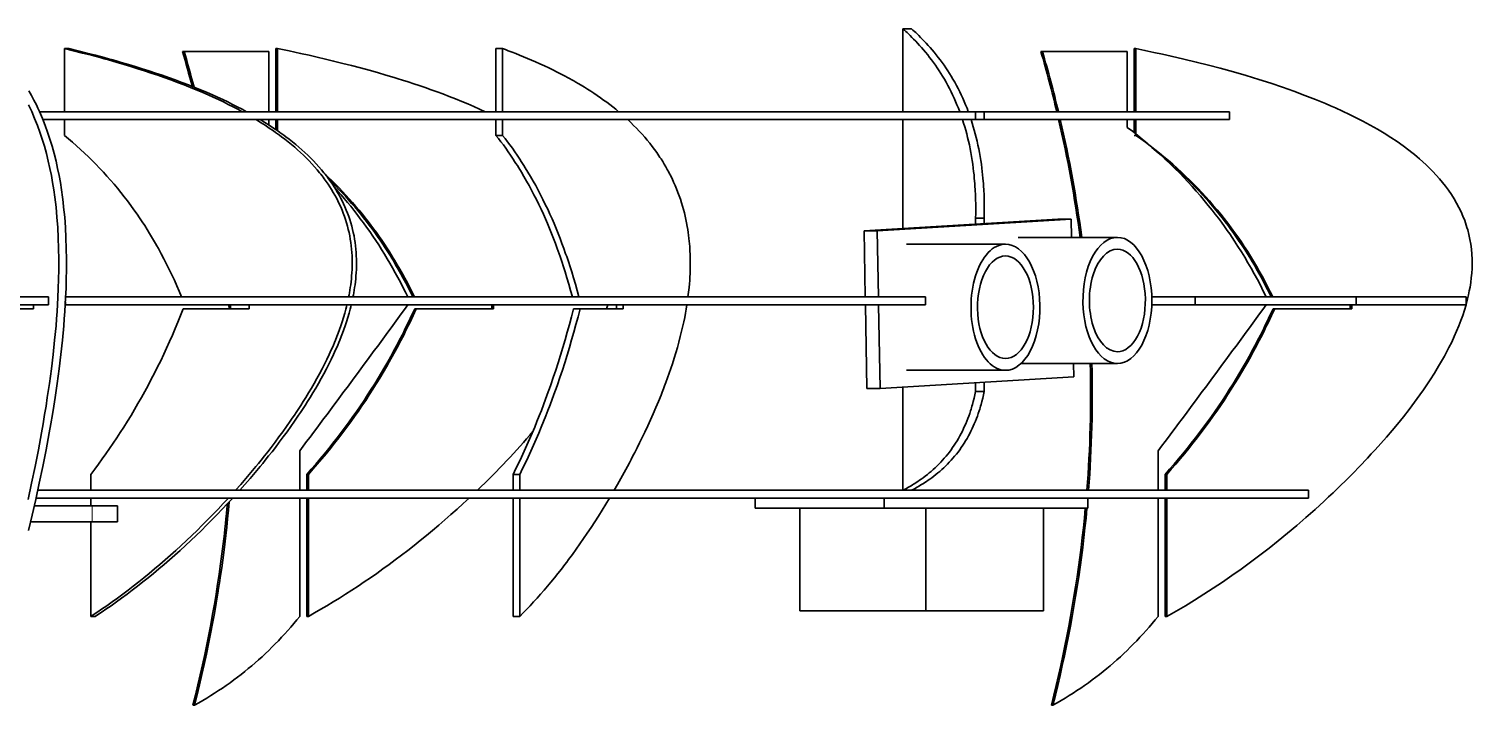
# Model space of a CAD drawing. Extents: x 174 to 1253, y 168 to 1727.
# Drawn here: x 1070.2 to 1253.3, y 1579.2 to 1665 of the extents above; entities that cross this region are included whole.
import ezdxf

# ---------------------------------------------------------------- set-up
doc = ezdxf.new("R2010")
doc.units = 0

msp = doc.modelspace()

# ---------------------------------------------------------------- linework, layer by layer
at = {"color": 7, "lineweight": 35, "ltscale": 0.2625}
msp.add_line((1181.09, 1654.46), (1181.09, 1664.96), dxfattribs=at)
at = {"color": 7, "lineweight": 35, "ltscale": 0.027322}
for p, q in [((1181.09, 1664.96), (1182.19, 1664.96)), ((1190.31, 1640.96), (1191.4, 1640.96)), ((1190.31, 1618.96), (1191.4, 1618.96))]:
    msp.add_line(p, q, dxfattribs=at)
at = {"color": 7, "lineweight": 35, "ltscale": 0.2}
for p, q in [((1074.7, 1654.46), (1074.7, 1662.46)), ((1101.54, 1654.46), (1101.54, 1662.46)), ((1101.74, 1654.46), (1101.74, 1662.46)), ((1129.46, 1654.46), (1129.46, 1662.46)), ((1130.29, 1654.46), (1130.29, 1662.46)), ((1210.44, 1654.46), (1210.44, 1662.46)), ((1210.64, 1654.46), (1210.64, 1662.46))]:
    msp.add_line(p, q, dxfattribs=at)
at = {"color": 7, "lineweight": 35, "ltscale": 0.01366}
for p, q in [((1074.7, 1662.46), (1075.25, 1662.46)), ((1078.05, 1590.46), (1078.6, 1590.46))]:
    msp.add_line(p, q, dxfattribs=at)
at = {"color": 7, "lineweight": 35, "ltscale": 0.005145}
for p, q in [((1089.9, 1662.09), (1089.69, 1662.09)), ((1228.26, 1629.46), (1228.05, 1629.46)), ((1105.66, 1608.46), (1105.45, 1608.46)), ((1214.56, 1608.46), (1214.35, 1608.46)), ((1214.56, 1605.46), (1214.35, 1605.46)), ((1105.66, 1590.46), (1105.45, 1590.46)), ((1214.56, 1590.46), (1214.35, 1590.46)), ((1091.23, 1579.2), (1091.02, 1579.2)), ((1200.13, 1579.2), (1199.92, 1579.2))]:
    msp.add_line(p, q, dxfattribs=at)
at = {"color": 7, "lineweight": 35, "ltscale": 0.269113}
msp.add_line((1089.9, 1662.09), (1100.66, 1662.09), dxfattribs=at)
at = {"color": 7, "lineweight": 35, "ltscale": 0.19072}
for p, q in [((1100.66, 1662.09), (1100.66, 1654.46)), ((1209.56, 1662.09), (1209.56, 1654.46))]:
    msp.add_line(p, q, dxfattribs=at)
at = {"color": 7, "lineweight": 35, "ltscale": 0.005148}
for p, q in [((1101.74, 1662.46), (1101.54, 1662.46)), ((1198.8, 1662.09), (1198.59, 1662.09)), ((1210.64, 1662.46), (1210.44, 1662.46)), ((1210.64, 1653.46), (1210.44, 1653.46)), ((1210.64, 1651.46), (1210.44, 1651.46)), ((1119.35, 1629.46), (1119.15, 1629.46))]:
    msp.add_line(p, q, dxfattribs=at)
at = {"color": 7, "lineweight": 35, "ltscale": 0.020938}
for p, q in [((1130.29, 1662.46), (1129.46, 1662.46)), ((1130.29, 1653.46), (1129.46, 1653.46)), ((1130.29, 1651.46), (1129.46, 1651.46)), ((1140.13, 1629.46), (1139.29, 1629.46))]:
    msp.add_line(p, q, dxfattribs=at)
at = {"color": 7, "lineweight": 35, "ltscale": 0.26911}
msp.add_line((1198.8, 1662.09), (1209.56, 1662.09), dxfattribs=at)
at = {"color": 7, "lineweight": 35}
for p, q in [((1190.3, 1654.46), (1071.54, 1654.46)), ((1222.54, 1654.46), (1191.4, 1654.46)), ((1190.3, 1653.46), (1071.97, 1653.46)), ((1222.54, 1653.46), (1191.4, 1653.46)), ((1176.17, 1639.33), (1200.74, 1640.83)), ((1177.84, 1639.33), (1202.42, 1640.83)), ((1072.69, 1630.96), (905.59, 1630.96)), ((1072.69, 1629.96), (905.59, 1629.96)), ((1183.95, 1629.96), (1074.83, 1629.96)), ((1183.95, 1630.96), (1074.86, 1630.96)), ((1238.59, 1630.96), (1218.17, 1630.96)), ((1238.59, 1629.96), (1218.17, 1629.96)), ((1202.78, 1620.84), (1178.2, 1619.34)), ((1232.54, 1606.46), (1071.33, 1606.46)), ((1232.54, 1605.46), (1071.11, 1605.46)), ((1178.72, 1604.17), (1204.55, 1604.17))]:
    msp.add_line(p, q, dxfattribs=at)
at = {"color": 7, "lineweight": 35, "ltscale": 0.025}
for p, q in [((1190.3, 1653.46), (1190.3, 1654.46)), ((1191.4, 1653.46), (1191.4, 1654.46)), ((1222.54, 1653.46), (1222.54, 1654.46)), ((1209.56, 1653.46), (1209.56, 1652.46)), ((1072.69, 1629.96), (1072.69, 1630.96)), ((1183.95, 1629.96), (1183.95, 1630.96)), ((1218.17, 1629.96), (1218.17, 1630.96)), ((1238.59, 1629.96), (1238.59, 1630.96)), ((1252.54, 1629.96), (1252.54, 1630.96)), ((1232.54, 1605.46), (1232.54, 1606.46))]:
    msp.add_line(p, q, dxfattribs=at)
at = {"color": 7, "lineweight": 35, "ltscale": 0.027319}
for p, q in [((1191.4, 1654.46), (1190.3, 1654.46)), ((1191.4, 1653.46), (1190.3, 1653.46))]:
    msp.add_line(p, q, dxfattribs=at)
at = {"color": 7, "lineweight": 35, "ltscale": 0.05}
for p, q in [((1074.7, 1653.46), (1074.7, 1651.46)), ((1129.46, 1653.46), (1129.46, 1651.46)), ((1130.29, 1653.46), (1130.29, 1651.46)), ((1210.64, 1653.46), (1210.64, 1651.46)), ((1078.05, 1608.46), (1078.05, 1606.46)), ((1105.45, 1608.46), (1105.45, 1606.46)), ((1105.66, 1608.46), (1105.66, 1606.46)), ((1131.64, 1608.46), (1131.64, 1606.46)), ((1132.48, 1608.46), (1132.48, 1606.46)), ((1214.35, 1608.46), (1214.35, 1606.46)), ((1214.56, 1608.46), (1214.56, 1606.46)), ((1081.46, 1604.46), (1081.46, 1602.46))]:
    msp.add_line(p, q, dxfattribs=at)
at = {"color": 7, "lineweight": 35, "ltscale": 0.01713}
msp.add_line((1100.66, 1653.46), (1100.66, 1652.78), dxfattribs=at)
at = {"color": 7, "lineweight": 35, "ltscale": 0.031653}
msp.add_line((1101.54, 1653.46), (1101.54, 1652.2), dxfattribs=at)
at = {"color": 7, "lineweight": 35, "ltscale": 0.035196}
msp.add_line((1101.74, 1653.46), (1101.74, 1652.06), dxfattribs=at)
at = {"color": 7, "lineweight": 35, "ltscale": 0.000219748}
msp.add_line((1130.14, 1653.46), (1130.15, 1653.46), dxfattribs=at)
at = {"color": 7, "lineweight": 35, "ltscale": 0.054639}
msp.add_line((1132.48, 1653.46), (1130.29, 1653.46), dxfattribs=at)
at = {"color": 7, "lineweight": 35, "ltscale": 0.345721}
msp.add_line((1181.09, 1653.46), (1181.09, 1639.63), dxfattribs=at)
at = {"color": 7, "lineweight": 35, "ltscale": 0.146567}
msp.add_line((1186.96, 1653.46), (1181.09, 1653.46), dxfattribs=at)
at = {"color": 7, "lineweight": 35, "ltscale": 0.122324}
for p, q in [((1204.67, 1653.46), (1209.56, 1653.46)), ((1208.58, 1605.46), (1213.48, 1605.46))]:
    msp.add_line(p, q, dxfattribs=at)
at = {"color": 7, "lineweight": 35, "ltscale": 0.041821}
msp.add_line((1210.44, 1653.46), (1210.44, 1651.79), dxfattribs=at)
at = {"color": 7, "lineweight": 35, "ltscale": 0.097858}
msp.add_line((1214.56, 1653.46), (1210.64, 1653.46), dxfattribs=at)
at = {"color": 7, "lineweight": 35, "ltscale": 0.019174}
msp.add_line((1190.31, 1640.96), (1190.31, 1640.2), dxfattribs=at)
at = {"color": 7, "lineweight": 35, "ltscale": 0.017508}
msp.add_line((1191.4, 1640.96), (1191.4, 1640.26), dxfattribs=at)
at = {"color": 7, "lineweight": 35, "ltscale": 0.041876}
for p, q in [((1200.74, 1640.83), (1202.42, 1640.83)), ((1176.53, 1619.34), (1178.2, 1619.34))]:
    msp.add_line(p, q, dxfattribs=at)
at = {"color": 7, "lineweight": 35, "ltscale": 0.057779}
msp.add_line((1202.46, 1638.52), (1202.42, 1640.83), dxfattribs=at)
at = {"color": 7, "lineweight": 35, "ltscale": 0.041873}
msp.add_line((1176.17, 1639.33), (1177.84, 1639.33), dxfattribs=at)
at = {"color": 7, "lineweight": 35, "ltscale": 0.2093}
for p, q in [((1176.17, 1639.33), (1176.32, 1630.96)), ((1177.84, 1639.33), (1177.99, 1630.96))]:
    msp.add_line(p, q, dxfattribs=at)
at = {"color": 7, "lineweight": 35, "ltscale": 0.314066}
msp.add_line((1181.54, 1637.66), (1194.1, 1637.66), dxfattribs=at)
at = {"color": 7, "lineweight": 35, "ltscale": 0.314069}
for p, q in [((1195.73, 1638.52), (1208.3, 1638.52)), ((1181.54, 1621.66), (1194.1, 1621.66))]:
    msp.add_line(p, q, dxfattribs=at)
at = {"color": 7, "lineweight": 35, "ltscale": 0.003735}
msp.add_line((1070.78, 1629.96), (1070.63, 1629.96), dxfattribs=at)
at = {"color": 7, "lineweight": 35, "ltscale": 0.0125}
msp.add_line((1070.78, 1629.96), (1070.78, 1629.46), dxfattribs=at)
at = {"color": 7, "lineweight": 35, "ltscale": 0.000515747}
msp.add_line((1074.83, 1629.96), (1074.81, 1629.96), dxfattribs=at)
at = {"color": 7, "lineweight": 35, "ltscale": 0.009128}
msp.add_line((1074.83, 1629.96), (1074.83, 1630.33), dxfattribs=at)
at = {"color": 7, "lineweight": 35, "ltscale": 0.012546}
for p, q in [((1095.56, 1629.96), (1095.6, 1629.46)), ((1095.77, 1629.96), (1095.8, 1629.46))]:
    msp.add_line(p, q, dxfattribs=at)
at = {"color": 7, "lineweight": 35, "ltscale": 0.012512}
msp.add_line((1098.15, 1629.96), (1098.15, 1629.46), dxfattribs=at)
at = {"color": 7, "lineweight": 35, "ltscale": 0.012515}
for p, q in [((1128.93, 1629.96), (1128.93, 1629.46)), ((1129.14, 1629.96), (1129.14, 1629.46))]:
    msp.add_line(p, q, dxfattribs=at)
at = {"color": 7, "lineweight": 35, "ltscale": 0.012506}
for p, q in [((1144.75, 1629.96), (1144.75, 1629.46)), ((1145.59, 1629.96), (1145.59, 1629.46))]:
    msp.add_line(p, q, dxfattribs=at)
at = {"color": 7, "lineweight": 35, "ltscale": 0.265501}
for p, q in [((1176.34, 1629.96), (1176.53, 1619.34)), ((1178.01, 1629.96), (1178.2, 1619.34))]:
    msp.add_line(p, q, dxfattribs=at)
at = {"color": 7, "lineweight": 35, "ltscale": 0.13779}
msp.add_line((1212.66, 1630.96), (1218.17, 1630.96), dxfattribs=at)
at = {"color": 7, "lineweight": 35, "ltscale": 0.137891}
msp.add_line((1212.66, 1629.96), (1218.17, 1629.96), dxfattribs=at)
at = {"color": 7, "lineweight": 35, "ltscale": 0.342508}
msp.add_line((1213.48, 1629.96), (1227.18, 1629.96), dxfattribs=at)
at = {"color": 7, "lineweight": 35, "ltscale": 0.012503}
for p, q in [((1237.84, 1629.96), (1237.84, 1629.46)), ((1238.04, 1629.96), (1238.04, 1629.46))]:
    msp.add_line(p, q, dxfattribs=at)
at = {"color": 7, "lineweight": 35, "ltscale": 0.348752}
for p, q in [((1252.54, 1630.96), (1238.59, 1630.96)), ((1252.54, 1629.96), (1238.59, 1629.96))]:
    msp.add_line(p, q, dxfattribs=at)
at = {"color": 7, "lineweight": 35, "ltscale": 0.051462}
msp.add_line((1070.78, 1629.46), (1068.72, 1629.46), dxfattribs=at)
at = {"color": 7, "lineweight": 35, "ltscale": 0.209384}
msp.add_line((1098.15, 1629.46), (1089.78, 1629.46), dxfattribs=at)
at = {"color": 7, "lineweight": 35, "ltscale": 0.24465}
for p, q in [((1129.14, 1629.46), (1119.35, 1629.46)), ((1238.04, 1629.46), (1228.26, 1629.46))]:
    msp.add_line(p, q, dxfattribs=at)
at = {"color": 7, "lineweight": 35, "ltscale": 0.136606}
msp.add_line((1145.59, 1629.46), (1140.13, 1629.46), dxfattribs=at)
at = {"color": 7, "lineweight": 35, "ltscale": 0.305527}
msp.add_line((1196.08, 1622.52), (1208.3, 1622.52), dxfattribs=at)
at = {"color": 7, "lineweight": 35, "ltscale": 0.04196}
msp.add_line((1202.78, 1620.84), (1202.75, 1622.52), dxfattribs=at)
at = {"color": 7, "lineweight": 35, "ltscale": 0.326447}
msp.add_line((1181.09, 1619.52), (1181.09, 1606.46), dxfattribs=at)
at = {"color": 7, "lineweight": 35, "ltscale": 0.027994}
msp.add_line((1190.31, 1620.08), (1190.31, 1618.96), dxfattribs=at)
at = {"color": 7, "lineweight": 35, "ltscale": 0.02966}
msp.add_line((1191.4, 1620.15), (1191.4, 1618.96), dxfattribs=at)
at = {"color": 7, "lineweight": 35, "ltscale": 0.125}
for p, q in [((1104.57, 1611.46), (1104.57, 1606.46)), ((1213.48, 1611.46), (1213.48, 1606.46))]:
    msp.add_line(p, q, dxfattribs=at)
at = {"color": 7, "lineweight": 35, "ltscale": 0.020935}
for p, q in [((1132.48, 1608.46), (1131.64, 1608.46)), ((1132.48, 1605.46), (1131.64, 1605.46)), ((1132.48, 1590.46), (1131.64, 1590.46))]:
    msp.add_line(p, q, dxfattribs=at)
at = {"color": 7, "lineweight": 35, "ltscale": 0.046695}
msp.add_line((1070.88, 1604.46), (1072.75, 1604.46), dxfattribs=at)
at = {"color": 7, "lineweight": 35, "ltscale": 0.136603}
for p, q in [((1078.21, 1604.46), (1072.75, 1604.46)), ((1078.21, 1602.46), (1072.75, 1602.46))]:
    msp.add_line(p, q, dxfattribs=at)
at = {"color": 7, "lineweight": 35, "ltscale": 0.024991}
msp.add_line((1078.05, 1605.46), (1078.05, 1604.46), dxfattribs=at)
at = {"color": 7, "lineweight": 35, "ltscale": 0.081244}
for p, q in [((1078.21, 1604.46), (1081.46, 1604.46)), ((1078.21, 1602.46), (1081.46, 1602.46))]:
    msp.add_line(p, q, dxfattribs=at)
at = {"color": 7, "lineweight": 13, "ltscale": 0.05}
msp.add_line((1078.21, 1604.46), (1078.21, 1602.46), dxfattribs=at)
at = {"color": 7, "lineweight": 35, "ltscale": 0.375}
for p, q in [((1104.57, 1605.46), (1104.57, 1590.46)), ((1105.45, 1605.46), (1105.45, 1590.46)), ((1105.66, 1605.46), (1105.66, 1590.46)), ((1131.64, 1605.46), (1131.64, 1590.46)), ((1132.48, 1605.46), (1132.48, 1590.46)), ((1213.48, 1605.46), (1213.48, 1590.46)), ((1214.35, 1605.46), (1214.35, 1590.46)), ((1214.56, 1605.46), (1214.56, 1590.46))]:
    msp.add_line(p, q, dxfattribs=at)
at = {"color": 7, "lineweight": 35, "ltscale": 0.081931}
msp.add_line((1135.76, 1605.46), (1132.48, 1605.46), dxfattribs=at)
at = {"color": 7, "lineweight": 35, "ltscale": 0.032352}
for p, q in [((1162.35, 1605.46), (1162.35, 1604.17)), ((1178.72, 1605.46), (1178.72, 1604.17)), ((1204.55, 1605.46), (1204.55, 1604.17))]:
    msp.add_line(p, q, dxfattribs=at)
at = {"color": 7, "lineweight": 35, "ltscale": 0.409427}
msp.add_line((1178.72, 1604.17), (1162.35, 1604.17), dxfattribs=at)
at = {"color": 7, "lineweight": 35, "ltscale": 0.325003}
for p, q in [((1167.99, 1604.17), (1167.99, 1591.17)), ((1183.99, 1604.17), (1183.99, 1591.17)), ((1198.91, 1604.17), (1198.91, 1591.17))]:
    msp.add_line(p, q, dxfattribs=at)
at = {"color": 7, "lineweight": 35, "ltscale": 0.146729}
msp.add_line((1220.43, 1605.46), (1214.56, 1605.46), dxfattribs=at)
at = {"color": 7, "lineweight": 35, "ltscale": 0.058557}
msp.add_line((1070.41, 1602.46), (1072.75, 1602.46), dxfattribs=at)
at = {"color": 7, "lineweight": 35, "ltscale": 0.300009}
msp.add_line((1078.05, 1602.46), (1078.05, 1590.46), dxfattribs=at)
at = {"color": 7, "lineweight": 35, "ltscale": 0.085199}
msp.add_line((1167.99, 1591.17), (1171.4, 1591.17), dxfattribs=at)
at = {"color": 7, "lineweight": 35, "ltscale": 0.314801}
for p, q in [((1171.4, 1591.17), (1183.99, 1591.17)), ((1186.32, 1591.17), (1198.91, 1591.17))]:
    msp.add_line(p, q, dxfattribs=at)
at = {"color": 7, "lineweight": 35, "ltscale": 0.07164}
msp.add_line((1183.45, 1591.17), (1186.32, 1591.17), dxfattribs=at)
at = {"color": 7, "lineweight": 35}
for points in [[(1188.29, 1654.46), (1188.13, 1654.89), (1187.95, 1655.32), (1187.78, 1655.74), (1187.59, 1656.16), (1187.4, 1656.58), (1187.2, 1656.99), (1187, 1657.39), (1186.79, 1657.79), (1186.57, 1658.19), (1186.35, 1658.58), (1186.12, 1658.96), (1185.9, 1659.31), (1185.68, 1659.66), (1185.45, 1660.01), (1185.22, 1660.35), (1184.98, 1660.68), (1184.73, 1661.02), (1184.48, 1661.35), (1184.23, 1661.67), (1183.97, 1661.99), (1183.7, 1662.31), (1183.46, 1662.59), (1183.21, 1662.86), (1182.96, 1663.14), (1182.71, 1663.41), (1182.45, 1663.67), (1182.23, 1663.89), (1182.01, 1664.11), (1181.79, 1664.33), (1181.62, 1664.49), (1181.44, 1664.65), (1181.27, 1664.81), (1181.09, 1664.96)], [(1189.38, 1654.46), (1189.22, 1654.89), (1189.05, 1655.32), (1188.87, 1655.74), (1188.68, 1656.16), (1188.49, 1656.58), (1188.3, 1656.99), (1188.09, 1657.39), (1187.88, 1657.79), (1187.66, 1658.19), (1187.44, 1658.58), (1187.21, 1658.96), (1186.99, 1659.31), (1186.77, 1659.66), (1186.54, 1660.01), (1186.31, 1660.35), (1186.07, 1660.68), (1185.83, 1661.02), (1185.58, 1661.35), (1185.32, 1661.67), (1185.06, 1661.99), (1184.79, 1662.31), (1184.55, 1662.59), (1184.31, 1662.86), (1184.06, 1663.14), (1183.8, 1663.41), (1183.54, 1663.67), (1183.33, 1663.89), (1183.1, 1664.11), (1182.88, 1664.33), (1182.71, 1664.49), (1182.54, 1664.65), (1182.36, 1664.81), (1182.19, 1664.96)], [(1074.7, 1662.46), (1075.86, 1662.18), (1077, 1661.9), (1078.13, 1661.61), (1079.23, 1661.32), (1079.77, 1661.17), (1080.32, 1661.02), (1080.85, 1660.87), (1081.38, 1660.71), (1082.27, 1660.45), (1083.15, 1660.18), (1084.02, 1659.91), (1084.88, 1659.64), (1085.72, 1659.36), (1086.55, 1659.08), (1087.36, 1658.8), (1088.22, 1658.49), (1089.06, 1658.17), (1089.89, 1657.86), (1090.3, 1657.69), (1090.7, 1657.53), (1091.23, 1657.32), (1091.76, 1657.1), (1092.27, 1656.88), (1092.94, 1656.59), (1093.6, 1656.29), (1094.24, 1655.99), (1094.87, 1655.69), (1095.49, 1655.39), (1096.1, 1655.08), (1096.69, 1654.77), (1097.27, 1654.46)], [(1075.25, 1662.46), (1076.41, 1662.18), (1077.55, 1661.9), (1078.67, 1661.61), (1079.77, 1661.32), (1080.32, 1661.17), (1080.86, 1661.02), (1081.39, 1660.87), (1081.92, 1660.71), (1082.82, 1660.45), (1083.7, 1660.18), (1084.57, 1659.91), (1085.42, 1659.64), (1086.27, 1659.36), (1087.09, 1659.08), (1087.9, 1658.8), (1088.76, 1658.49), (1089.61, 1658.17), (1090.43, 1657.86), (1090.84, 1657.7), (1091.25, 1657.53), (1091.78, 1657.32), (1092.3, 1657.1), (1092.82, 1656.88), (1093.49, 1656.59), (1094.14, 1656.29), (1094.79, 1656), (1095.42, 1655.69), (1096.04, 1655.39), (1096.64, 1655.08), (1097.24, 1654.77), (1097.82, 1654.46)], [(1101.74, 1662.46), (1103.22, 1662.16), (1103.95, 1662), (1104.67, 1661.85), (1105.74, 1661.61), (1106.79, 1661.37), (1107.83, 1661.13), (1108.86, 1660.88), (1110.01, 1660.59), (1111.15, 1660.31), (1112.26, 1660.01), (1113.36, 1659.71), (1114.43, 1659.41), (1115.49, 1659.11), (1116.53, 1658.8), (1117.07, 1658.63), (1117.61, 1658.46), (1118.33, 1658.23), (1119.03, 1658.01), (1119.72, 1657.78), (1120.49, 1657.51), (1121.24, 1657.25), (1121.99, 1656.98), (1122.72, 1656.71), (1123.54, 1656.4), (1124.34, 1656.09), (1125.12, 1655.77), (1125.9, 1655.45), (1126.65, 1655.12), (1127.39, 1654.79), (1128.11, 1654.46)], [(1130.29, 1662.46), (1130.66, 1662.33), (1131.02, 1662.19), (1131.5, 1662.01), (1131.97, 1661.83), (1132.44, 1661.64), (1132.96, 1661.43), (1133.47, 1661.22), (1133.98, 1661), (1134.48, 1660.79), (1135.04, 1660.53), (1135.6, 1660.28), (1136.15, 1660.02), (1136.69, 1659.76), (1137.22, 1659.49), (1137.74, 1659.23), (1138.25, 1658.96), (1138.53, 1658.81), (1138.8, 1658.66), (1139.07, 1658.51), (1139.34, 1658.36), (1139.6, 1658.21), (1139.87, 1658.05), (1140.28, 1657.81), (1140.69, 1657.56), (1141.09, 1657.31), (1141.49, 1657.05), (1141.88, 1656.8), (1142.3, 1656.52), (1142.71, 1656.23), (1143.11, 1655.94), (1143.51, 1655.65), (1143.9, 1655.36), (1144.28, 1655.06), (1144.65, 1654.76), (1145.02, 1654.46)], [(1210.64, 1662.46), (1211.8, 1662.23), (1212.93, 1661.98), (1214.03, 1661.75), (1215.11, 1661.5), (1216.72, 1661.13), (1218.3, 1660.75), (1219.84, 1660.36), (1221.34, 1659.96), (1223.02, 1659.5), (1224.65, 1659.03), (1226.23, 1658.55), (1227.77, 1658.06), (1229.26, 1657.56), (1230.7, 1657.05), (1232.1, 1656.53), (1233.43, 1656.01), (1234.72, 1655.48), (1235.35, 1655.21), (1235.97, 1654.94), (1236.87, 1654.53), (1237.75, 1654.11), (1238.61, 1653.69), (1239.44, 1653.26), (1240.37, 1652.75), (1241.28, 1652.24), (1242.15, 1651.72), (1242.98, 1651.2), (1243.78, 1650.67), (1244.55, 1650.13), (1245.28, 1649.58), (1245.64, 1649.3), (1245.98, 1649.03), (1246.32, 1648.75), (1246.64, 1648.47), (1247.06, 1648.1), (1247.47, 1647.72), (1247.87, 1647.35), (1248.32, 1646.89), (1248.75, 1646.43), (1249.17, 1645.96), (1249.56, 1645.49), (1249.93, 1645.02), (1250.32, 1644.49), (1250.69, 1643.95), (1251.03, 1643.41), (1251.34, 1642.86), (1251.63, 1642.32), (1251.9, 1641.76), (1252.14, 1641.2), (1252.36, 1640.64), (1252.56, 1640.07), (1252.65, 1639.77), (1252.74, 1639.47), (1252.9, 1638.87), (1253.03, 1638.26), (1253.13, 1637.64), (1253.21, 1637.02), (1253.27, 1636.4), (1253.3, 1635.77), (1253.31, 1635.14), (1253.29, 1634.56), (1253.26, 1633.98), (1253.2, 1633.4), (1253.13, 1632.81), (1253.04, 1632.22), (1252.95, 1631.73), (1252.85, 1631.23), (1252.73, 1630.73), (1252.64, 1630.36), (1252.53, 1629.99)], [(1070.18, 1657.11), (1070.52, 1656.52), (1070.84, 1655.92), (1071.15, 1655.31), (1071.35, 1654.89), (1071.54, 1654.47), (1071.91, 1653.61), (1072.26, 1652.73), (1072.58, 1651.86), (1072.87, 1650.98), (1073.15, 1650.07), (1073.4, 1649.14), (1073.64, 1648.2), (1073.85, 1647.24), (1074.03, 1646.35), (1074.19, 1645.46), (1074.33, 1644.55), (1074.47, 1643.62), (1074.54, 1643), (1074.61, 1642.37), (1074.74, 1641.09), (1074.83, 1639.79), (1074.9, 1638.47), (1074.95, 1637.12), (1074.97, 1635.76), (1074.97, 1634.39), (1074.95, 1633.22), (1074.91, 1632.05), (1074.86, 1630.88), (1074.81, 1629.99), (1074.75, 1629.11), (1074.69, 1628.2), (1074.62, 1627.29), (1074.45, 1625.48), (1074.25, 1623.65), (1074.03, 1621.83), (1073.79, 1620.01), (1073.52, 1618.2), (1073.36, 1617.12), (1073.18, 1616.05), (1072.99, 1614.89), (1072.79, 1613.75), (1072.38, 1611.58), (1071.97, 1609.46), (1071.52, 1607.33), (1071.07, 1605.26), (1070.6, 1603.27), (1070.13, 1601.36)], [(1070.17, 1655.31), (1070.37, 1654.89), (1070.56, 1654.47), (1070.93, 1653.61), (1071.28, 1652.73), (1071.6, 1651.86), (1071.89, 1650.98), (1072.17, 1650.07), (1072.42, 1649.14), (1072.66, 1648.2), (1072.87, 1647.24), (1073.05, 1646.35), (1073.21, 1645.46), (1073.36, 1644.55), (1073.49, 1643.62), (1073.56, 1643), (1073.64, 1642.37), (1073.76, 1641.09), (1073.86, 1639.79), (1073.93, 1638.47), (1073.97, 1637.12), (1073.99, 1635.76), (1073.99, 1634.39), (1073.97, 1633.22), (1073.93, 1632.05), (1073.88, 1630.88), (1073.83, 1629.99), (1073.78, 1629.11), (1073.71, 1628.2), (1073.64, 1627.29), (1073.47, 1625.48), (1073.27, 1623.65), (1073.05, 1621.83), (1072.81, 1620.01), (1072.54, 1618.2), (1072.38, 1617.12), (1072.2, 1616.05), (1072.01, 1614.89), (1071.81, 1613.75), (1071.41, 1611.58), (1070.99, 1609.46), (1070.54, 1607.33), (1070.09, 1605.26)], [(1099.02, 1653.46), (1099.59, 1653.11), (1100.16, 1652.75), (1100.7, 1652.39), (1101.24, 1652.03), (1101.5, 1651.84), (1101.76, 1651.66), (1102.01, 1651.47), (1102.26, 1651.29), (1102.69, 1650.96), (1103.11, 1650.63), (1103.52, 1650.3), (1103.92, 1649.96), (1104.3, 1649.62), (1104.68, 1649.28), (1105.04, 1648.94), (1105.4, 1648.59), (1105.76, 1648.22), (1106.11, 1647.85), (1106.45, 1647.48), (1106.78, 1647.1), (1107.09, 1646.72), (1107.24, 1646.53), (1107.39, 1646.33), (1107.54, 1646.14), (1107.68, 1645.95), (1107.93, 1645.61), (1108.16, 1645.27), (1108.39, 1644.92), (1108.61, 1644.58), (1108.82, 1644.23), (1109.02, 1643.88), (1109.21, 1643.52), (1109.39, 1643.17), (1109.58, 1642.78), (1109.76, 1642.38), (1109.93, 1641.98), (1110.09, 1641.58), (1110.23, 1641.17), (1110.37, 1640.77), (1110.5, 1640.36), (1110.61, 1639.95), (1110.72, 1639.53), (1110.82, 1639.12), (1110.9, 1638.7), (1110.98, 1638.28), (1111.04, 1637.86), (1111.09, 1637.44), (1111.14, 1637.01), (1111.17, 1636.59), (1111.2, 1636.17), (1111.21, 1635.74), (1111.22, 1635.32), (1111.21, 1634.89), (1111.2, 1634.46), (1111.18, 1634.03), (1111.15, 1633.65), (1111.12, 1633.27), (1111.08, 1632.88), (1111.03, 1632.5), (1110.98, 1632.16), (1110.93, 1631.82), (1110.87, 1631.48), (1110.82, 1631.22), (1110.77, 1630.96)], [(1099.56, 1653.46), (1100.14, 1653.11), (1100.7, 1652.75), (1101.25, 1652.39), (1101.78, 1652.03), (1102.05, 1651.84), (1102.3, 1651.66), (1102.56, 1651.47), (1102.81, 1651.29), (1103.24, 1650.96), (1103.66, 1650.63), (1104.07, 1650.3), (1104.46, 1649.96), (1104.85, 1649.62), (1105.22, 1649.28), (1105.59, 1648.94), (1105.94, 1648.59), (1106.3, 1648.22), (1106.66, 1647.85), (1106.99, 1647.48), (1107.32, 1647.1), (1107.64, 1646.72), (1107.79, 1646.53), (1107.94, 1646.33), (1108.09, 1646.14), (1108.23, 1645.95), (1108.47, 1645.61), (1108.71, 1645.27), (1108.94, 1644.92), (1109.15, 1644.58), (1109.36, 1644.23), (1109.56, 1643.88), (1109.75, 1643.52), (1109.93, 1643.17), (1110.12, 1642.78), (1110.3, 1642.38), (1110.47, 1641.98), (1110.63, 1641.58), (1110.78, 1641.17), (1110.92, 1640.77), (1111.04, 1640.36), (1111.16, 1639.95), (1111.27, 1639.53), (1111.36, 1639.12), (1111.45, 1638.7), (1111.52, 1638.28), (1111.59, 1637.86), (1111.64, 1637.44), (1111.69, 1637.01), (1111.72, 1636.59), (1111.74, 1636.17), (1111.76, 1635.74), (1111.76, 1635.32), (1111.76, 1634.89), (1111.75, 1634.46), (1111.73, 1634.03), (1111.7, 1633.65), (1111.66, 1633.27), (1111.62, 1632.88), (1111.58, 1632.5), (1111.53, 1632.16), (1111.47, 1631.82), (1111.42, 1631.48), (1111.37, 1631.22), (1111.32, 1630.96)], [(1146.17, 1653.45), (1146.55, 1653.09), (1146.92, 1652.72), (1147.29, 1652.35), (1147.64, 1651.98), (1147.99, 1651.61), (1148.33, 1651.22), (1148.65, 1650.84), (1148.97, 1650.45), (1149.27, 1650.06), (1149.57, 1649.67), (1149.86, 1649.27), (1149.99, 1649.07), (1150.13, 1648.87), (1150.27, 1648.67), (1150.4, 1648.47), (1150.61, 1648.14), (1150.81, 1647.81), (1151, 1647.48), (1151.19, 1647.15), (1151.37, 1646.81), (1151.48, 1646.6), (1151.59, 1646.39), (1151.7, 1646.18), (1151.8, 1645.97), (1152, 1645.54), (1152.19, 1645.11), (1152.37, 1644.67), (1152.55, 1644.23), (1152.71, 1643.79), (1152.86, 1643.35), (1153.01, 1642.9), (1153.13, 1642.48), (1153.25, 1642.06), (1153.36, 1641.64), (1153.46, 1641.21), (1153.56, 1640.79), (1153.65, 1640.36), (1153.72, 1639.92), (1153.79, 1639.54), (1153.85, 1639.16), (1153.9, 1638.78), (1153.94, 1638.39), (1153.98, 1638.05), (1154.01, 1637.7), (1154.04, 1637.35), (1154.06, 1637.09), (1154.07, 1636.83), (1154.1, 1636.35), (1154.11, 1635.87), (1154.11, 1635.39), (1154.11, 1634.91), (1154.1, 1634.42), (1154.09, 1633.93), (1154.06, 1633.49), (1154.04, 1633.05), (1154, 1632.61), (1153.96, 1632.16), (1153.93, 1631.87), (1153.9, 1631.57), (1153.86, 1631.27), (1153.82, 1630.97)], [(1190.31, 1640.96), (1190.32, 1641.56), (1190.32, 1642.16), (1190.32, 1642.75), (1190.31, 1643.34), (1190.29, 1643.92), (1190.26, 1644.49), (1190.23, 1645.06), (1190.21, 1645.35), (1190.19, 1645.63), (1190.15, 1646.05), (1190.11, 1646.47), (1190.06, 1646.88), (1190.01, 1647.29), (1189.95, 1647.79), (1189.87, 1648.29), (1189.8, 1648.78), (1189.71, 1649.27), (1189.62, 1649.76), (1189.52, 1650.24), (1189.41, 1650.71), (1189.3, 1651.18), (1189.18, 1651.65), (1189.06, 1652.11), (1188.93, 1652.56), (1188.79, 1653.02), (1188.64, 1653.46)], [(1191.4, 1640.96), (1191.41, 1641.56), (1191.41, 1642.16), (1191.41, 1642.75), (1191.4, 1643.34), (1191.38, 1643.92), (1191.35, 1644.49), (1191.32, 1645.06), (1191.3, 1645.35), (1191.28, 1645.63), (1191.24, 1646.05), (1191.2, 1646.47), (1191.16, 1646.88), (1191.11, 1647.29), (1191.04, 1647.79), (1190.97, 1648.29), (1190.89, 1648.78), (1190.8, 1649.27), (1190.71, 1649.76), (1190.61, 1650.23), (1190.51, 1650.71), (1190.39, 1651.18), (1190.27, 1651.65), (1190.15, 1652.11), (1190.02, 1652.56), (1189.88, 1653.02), (1189.74, 1653.46)], [(1209.56, 1652.46), (1210.2, 1651.97), (1210.84, 1651.48), (1211.46, 1650.97), (1212.08, 1650.46), (1212.68, 1649.94), (1213.28, 1649.42), (1213.88, 1648.89), (1214.46, 1648.35), (1215.03, 1647.8), (1215.6, 1647.25), (1216.16, 1646.69), (1216.71, 1646.12), (1217.25, 1645.55), (1217.78, 1644.97), (1218.31, 1644.38), (1218.83, 1643.79), (1219.33, 1643.19), (1219.83, 1642.58), (1220.33, 1641.96), (1220.72, 1641.46), (1221.11, 1640.95), (1221.49, 1640.43), (1221.87, 1639.91), (1222.24, 1639.39), (1222.55, 1638.95), (1222.85, 1638.5), (1223.15, 1638.05), (1223.37, 1637.72), (1223.59, 1637.38), (1224.03, 1636.69), (1224.45, 1636), (1224.86, 1635.3), (1225.27, 1634.6), (1225.67, 1633.89), (1226.06, 1633.17), (1226.44, 1632.44), (1226.81, 1631.7), (1227.18, 1630.96)], [(1074.7, 1651.46), (1075.23, 1651.03), (1075.75, 1650.58), (1076.26, 1650.14), (1076.76, 1649.68), (1077.26, 1649.22), (1077.75, 1648.75), (1078.24, 1648.27), (1078.71, 1647.79), (1079.18, 1647.3), (1079.65, 1646.8), (1080.11, 1646.3), (1080.56, 1645.79), (1081, 1645.27), (1081.44, 1644.75), (1081.87, 1644.22), (1082.29, 1643.68), (1082.71, 1643.14), (1083.12, 1642.58), (1083.52, 1642.03), (1083.92, 1641.46), (1084.25, 1640.98), (1084.57, 1640.5), (1084.89, 1640.01), (1085.2, 1639.52), (1085.51, 1639.02), (1085.76, 1638.6), (1086.01, 1638.18), (1086.26, 1637.75), (1086.44, 1637.43), (1086.63, 1637.11), (1086.81, 1636.78), (1086.98, 1636.45), (1087.33, 1635.79), (1087.68, 1635.13), (1088.01, 1634.45), (1088.34, 1633.77), (1088.66, 1633.08), (1088.97, 1632.38), (1089.28, 1631.68), (1089.57, 1630.96)], [(1129.46, 1651.46), (1129.77, 1651.06), (1130.09, 1650.65), (1130.4, 1650.24), (1130.7, 1649.82), (1131, 1649.39), (1131.3, 1648.96), (1131.48, 1648.69), (1131.65, 1648.43), (1131.83, 1648.16), (1132, 1647.9), (1132.17, 1647.63), (1132.34, 1647.35), (1132.68, 1646.8), (1133.01, 1646.24), (1133.34, 1645.67), (1133.66, 1645.1), (1133.97, 1644.51), (1134.28, 1643.92), (1134.59, 1643.32), (1134.88, 1642.71), (1135.18, 1642.09), (1135.47, 1641.46), (1135.73, 1640.86), (1135.99, 1640.26), (1136.25, 1639.64), (1136.5, 1639.02), (1136.75, 1638.39), (1137, 1637.75), (1137.23, 1637.1), (1137.47, 1636.45), (1137.6, 1636.08), (1137.73, 1635.7), (1137.85, 1635.32), (1137.98, 1634.93), (1138.23, 1634.16), (1138.47, 1633.37), (1138.71, 1632.58), (1138.93, 1631.78), (1139.16, 1630.96)], [(1130.29, 1651.46), (1130.61, 1651.06), (1130.92, 1650.65), (1131.23, 1650.24), (1131.54, 1649.82), (1131.84, 1649.39), (1132.14, 1648.96), (1132.32, 1648.69), (1132.49, 1648.43), (1132.67, 1648.16), (1132.84, 1647.9), (1133.01, 1647.63), (1133.18, 1647.35), (1133.52, 1646.8), (1133.85, 1646.24), (1134.17, 1645.67), (1134.5, 1645.1), (1134.81, 1644.51), (1135.12, 1643.92), (1135.42, 1643.32), (1135.72, 1642.71), (1136.02, 1642.09), (1136.3, 1641.46), (1136.57, 1640.86), (1136.83, 1640.26), (1137.09, 1639.64), (1137.34, 1639.02), (1137.59, 1638.39), (1137.83, 1637.75), (1138.07, 1637.1), (1138.3, 1636.45), (1138.43, 1636.08), (1138.56, 1635.7), (1138.69, 1635.32), (1138.82, 1634.93), (1139.07, 1634.16), (1139.31, 1633.37), (1139.54, 1632.58), (1139.77, 1631.78), (1139.99, 1630.96)], [(1210.64, 1651.46), (1211.26, 1651.03), (1211.86, 1650.58), (1212.46, 1650.14), (1213.05, 1649.68), (1213.63, 1649.22), (1214.2, 1648.75), (1214.77, 1648.27), (1215.33, 1647.79), (1215.88, 1647.3), (1216.42, 1646.8), (1216.95, 1646.3), (1217.48, 1645.79), (1218, 1645.27), (1218.51, 1644.75), (1219.01, 1644.22), (1219.51, 1643.68), (1219.99, 1643.14), (1220.47, 1642.58), (1220.94, 1642.03), (1221.41, 1641.46), (1221.86, 1640.9), (1222.3, 1640.33), (1222.74, 1639.75), (1223.16, 1639.16), (1223.58, 1638.57), (1223.99, 1637.98), (1224.4, 1637.37), (1224.8, 1636.76), (1225.18, 1636.14), (1225.57, 1635.52), (1225.94, 1634.89), (1226.3, 1634.25), (1226.66, 1633.61), (1227.01, 1632.95), (1227.36, 1632.3), (1227.69, 1631.63), (1228.02, 1630.96)], [(1214.31, 1648.49), (1214.81, 1648.06), (1215.31, 1647.62), (1215.8, 1647.18), (1216.29, 1646.73), (1216.77, 1646.28), (1217.24, 1645.82), (1217.7, 1645.36), (1218.16, 1644.89), (1218.62, 1644.42), (1219.06, 1643.94), (1219.5, 1643.46), (1219.94, 1642.97), (1220.37, 1642.47), (1220.79, 1641.97), (1221.2, 1641.46), (1221.59, 1640.98), (1221.96, 1640.5), (1222.34, 1640.01), (1222.7, 1639.52), (1223.06, 1639.02), (1223.42, 1638.51), (1223.77, 1638.01), (1224.11, 1637.49), (1224.45, 1636.97), (1224.79, 1636.45), (1225.09, 1635.96), (1225.39, 1635.47), (1225.68, 1634.98), (1225.97, 1634.47), (1226.26, 1633.97), (1226.54, 1633.46), (1226.7, 1633.15), (1226.87, 1632.85), (1227.19, 1632.22), (1227.5, 1631.6), (1227.81, 1630.96)], [(1107.72, 1646.61), (1108.19, 1646.17), (1108.65, 1645.72), (1109.1, 1645.27), (1109.55, 1644.81), (1109.99, 1644.35), (1110.42, 1643.88), (1110.85, 1643.41), (1111.27, 1642.93), (1111.69, 1642.45), (1112.1, 1641.96), (1112.51, 1641.46), (1112.87, 1641), (1113.24, 1640.54), (1113.59, 1640.07), (1113.94, 1639.6), (1114.29, 1639.13), (1114.63, 1638.64), (1114.97, 1638.16), (1115.3, 1637.67), (1115.63, 1637.18), (1115.95, 1636.68), (1116.26, 1636.18), (1116.43, 1635.9), (1116.6, 1635.62), (1116.77, 1635.34), (1116.94, 1635.05), (1117.27, 1634.49), (1117.59, 1633.91), (1117.91, 1633.33), (1118.22, 1632.75), (1118.53, 1632.16), (1118.82, 1631.56), (1119.12, 1630.96)], [(1108.28, 1645.88), (1108.71, 1645.46), (1109.13, 1645.03), (1109.54, 1644.6), (1109.95, 1644.17), (1110.36, 1643.73), (1110.76, 1643.28), (1111.15, 1642.83), (1111.54, 1642.38), (1111.92, 1641.92), (1112.3, 1641.46), (1112.67, 1641), (1113.03, 1640.54), (1113.39, 1640.07), (1113.74, 1639.6), (1114.08, 1639.13), (1114.43, 1638.64), (1114.76, 1638.16), (1115.09, 1637.67), (1115.42, 1637.18), (1115.74, 1636.68), (1116.06, 1636.18), (1116.23, 1635.9), (1116.4, 1635.62), (1116.57, 1635.34), (1116.73, 1635.05), (1117.06, 1634.49), (1117.39, 1633.91), (1117.7, 1633.33), (1118.02, 1632.75), (1118.32, 1632.16), (1118.62, 1631.56), (1118.91, 1630.96)], [(1108.96, 1644.88), (1109.39, 1644.4), (1109.81, 1643.92), (1110.22, 1643.44), (1110.63, 1642.95), (1111.03, 1642.46), (1111.42, 1641.96), (1111.84, 1641.43), (1112.25, 1640.89), (1112.65, 1640.35), (1113.05, 1639.8), (1113.44, 1639.25), (1113.83, 1638.69), (1114.2, 1638.12), (1114.58, 1637.56), (1114.94, 1636.98), (1115.3, 1636.4), (1115.66, 1635.82), (1116.01, 1635.23), (1116.35, 1634.64), (1116.69, 1634.04), (1117.02, 1633.43), (1117.34, 1632.82), (1117.66, 1632.21), (1117.97, 1631.59), (1118.27, 1630.96)], [(1110.55, 1629.96), (1110.49, 1629.7), (1110.42, 1629.43), (1110.27, 1628.9), (1110.12, 1628.36), (1109.95, 1627.83), (1109.77, 1627.29), (1109.61, 1626.84), (1109.44, 1626.39), (1109.27, 1625.93), (1109.09, 1625.48), (1108.96, 1625.17), (1108.84, 1624.87), (1108.7, 1624.57), (1108.57, 1624.26), (1108.29, 1623.65), (1108, 1623.04), (1107.7, 1622.44), (1107.39, 1621.83), (1107.07, 1621.22), (1106.74, 1620.61), (1106.4, 1620.01), (1106.05, 1619.4), (1105.69, 1618.8), (1105.32, 1618.2), (1105.01, 1617.7), (1104.69, 1617.2), (1104.37, 1616.7), (1104.12, 1616.33), (1103.88, 1615.97), (1103.62, 1615.59), (1103.36, 1615.22), (1102.89, 1614.54), (1102.41, 1613.87), (1101.92, 1613.21), (1101.43, 1612.54), (1100.93, 1611.89), (1100.5, 1611.34), (1100.08, 1610.8), (1099.65, 1610.26), (1099.32, 1609.86), (1098.99, 1609.46), (1098.36, 1608.7), (1097.71, 1607.94), (1097.07, 1607.2), (1096.41, 1606.46)], [(1111.1, 1629.96), (1111.03, 1629.7), (1110.96, 1629.43), (1110.82, 1628.9), (1110.66, 1628.36), (1110.49, 1627.83), (1110.32, 1627.29), (1110.16, 1626.84), (1109.99, 1626.39), (1109.82, 1625.93), (1109.63, 1625.48), (1109.51, 1625.17), (1109.38, 1624.87), (1109.25, 1624.57), (1109.12, 1624.26), (1108.84, 1623.65), (1108.55, 1623.04), (1108.25, 1622.44), (1107.94, 1621.83), (1107.62, 1621.22), (1107.29, 1620.61), (1106.95, 1620.01), (1106.6, 1619.4), (1106.24, 1618.8), (1105.87, 1618.2), (1105.56, 1617.7), (1105.24, 1617.2), (1104.91, 1616.7), (1104.67, 1616.33), (1104.42, 1615.97), (1104.17, 1615.59), (1103.91, 1615.22), (1103.44, 1614.54), (1102.96, 1613.87), (1102.47, 1613.21), (1101.97, 1612.54), (1101.47, 1611.89), (1101.05, 1611.34), (1100.62, 1610.8), (1100.19, 1610.26), (1099.87, 1609.86), (1099.54, 1609.46), (1098.9, 1608.7), (1098.26, 1607.94), (1097.61, 1607.2), (1096.96, 1606.46)], [(1153.68, 1629.96), (1153.59, 1629.43), (1153.5, 1628.9), (1153.4, 1628.36), (1153.29, 1627.83), (1153.17, 1627.29), (1153.09, 1626.95), (1153.01, 1626.61), (1152.93, 1626.27), (1152.84, 1625.93), (1152.66, 1625.24), (1152.47, 1624.56), (1152.27, 1623.87), (1152.06, 1623.19), (1151.84, 1622.5), (1151.64, 1621.9), (1151.44, 1621.3), (1151.23, 1620.7), (1151.01, 1620.1), (1150.86, 1619.71), (1150.71, 1619.32), (1150.55, 1618.91), (1150.4, 1618.52), (1150.08, 1617.72), (1149.75, 1616.94), (1149.41, 1616.15), (1149.06, 1615.37), (1148.71, 1614.6), (1148.35, 1613.82), (1147.98, 1613.06), (1147.68, 1612.45), (1147.38, 1611.84), (1147.07, 1611.24), (1146.84, 1610.8), (1146.61, 1610.35), (1146.38, 1609.91), (1146.14, 1609.46), (1145.72, 1608.7), (1145.31, 1607.95), (1144.88, 1607.2), (1144.46, 1606.46)], [(1252.53, 1629.96), (1252.33, 1629.3), (1252.11, 1628.63), (1251.87, 1627.96), (1251.61, 1627.29), (1251.33, 1626.61), (1251.03, 1625.93), (1250.71, 1625.25), (1250.37, 1624.56), (1250.01, 1623.88), (1249.78, 1623.46), (1249.54, 1623.03), (1249.3, 1622.6), (1249.04, 1622.17), (1248.52, 1621.32), (1247.98, 1620.46), (1247.56, 1619.83), (1247.13, 1619.2), (1246.69, 1618.57), (1246.35, 1618.1), (1246.01, 1617.64), (1245.3, 1616.7), (1244.58, 1615.77), (1243.83, 1614.85), (1243.14, 1614.02), (1242.44, 1613.2), (1241.73, 1612.39), (1241, 1611.58), (1240.51, 1611.05), (1240.02, 1610.51), (1239.02, 1609.46), (1238.2, 1608.62), (1237.36, 1607.78), (1236.52, 1606.95), (1235.67, 1606.14), (1235.1, 1605.6), (1234.53, 1605.07), (1233.38, 1604.02), (1232.22, 1602.99), (1231.05, 1601.99), (1229.88, 1601), (1228.71, 1600.05), (1227.54, 1599.11), (1226.36, 1598.2), (1225.18, 1597.31), (1224, 1596.45), (1222.82, 1595.62), (1221.64, 1594.8), (1220.46, 1594.02), (1219.28, 1593.26), (1218.1, 1592.52), (1216.92, 1591.81), (1215.74, 1591.12), (1214.56, 1590.46)], [(1089.78, 1629.46), (1089.44, 1628.62), (1089.1, 1627.78), (1088.76, 1626.95), (1088.4, 1626.13), (1088.04, 1625.31), (1087.67, 1624.49), (1087.3, 1623.69), (1086.92, 1622.88), (1086.53, 1622.09), (1086.13, 1621.3), (1085.73, 1620.52), (1085.32, 1619.74), (1084.9, 1618.97), (1084.47, 1618.2), (1084.04, 1617.44), (1083.6, 1616.69), (1083.16, 1615.94), (1082.7, 1615.2), (1082.24, 1614.46), (1081.8, 1613.78), (1081.36, 1613.09), (1080.9, 1612.42), (1080.44, 1611.74), (1079.98, 1611.08), (1079.51, 1610.42), (1079.03, 1609.76), (1078.55, 1609.11), (1078.05, 1608.46)], [(1119.15, 1629.46), (1118.76, 1628.62), (1118.36, 1627.78), (1118.16, 1627.37), (1117.96, 1626.95), (1117.75, 1626.54), (1117.54, 1626.13), (1117.19, 1625.44), (1116.83, 1624.76), (1116.47, 1624.09), (1116.1, 1623.42), (1115.73, 1622.75), (1115.35, 1622.09), (1114.93, 1621.37), (1114.5, 1620.66), (1114.07, 1619.95), (1113.62, 1619.25), (1113.18, 1618.55), (1112.72, 1617.85), (1112.26, 1617.17), (1111.79, 1616.48), (1111.31, 1615.8), (1110.83, 1615.13), (1110.34, 1614.46), (1109.83, 1613.78), (1109.31, 1613.09), (1108.78, 1612.42), (1108.24, 1611.74), (1107.7, 1611.08), (1107.15, 1610.42), (1106.59, 1609.76), (1106.02, 1609.11), (1105.45, 1608.46)], [(1119.35, 1629.46), (1118.96, 1628.62), (1118.57, 1627.78), (1118.37, 1627.37), (1118.16, 1626.95), (1117.96, 1626.54), (1117.75, 1626.13), (1117.4, 1625.44), (1117.04, 1624.76), (1116.68, 1624.09), (1116.31, 1623.42), (1115.93, 1622.75), (1115.55, 1622.09), (1115.13, 1621.37), (1114.71, 1620.66), (1114.27, 1619.95), (1113.83, 1619.25), (1113.38, 1618.55), (1112.93, 1617.85), (1112.46, 1617.17), (1112, 1616.48), (1111.52, 1615.8), (1111.04, 1615.13), (1110.55, 1614.46), (1110.03, 1613.78), (1109.51, 1613.09), (1108.98, 1612.42), (1108.45, 1611.74), (1107.9, 1611.08), (1107.35, 1610.42), (1106.79, 1609.76), (1106.23, 1609.11), (1105.66, 1608.46)], [(1139.29, 1629.46), (1139.03, 1628.46), (1138.77, 1627.47), (1138.49, 1626.49), (1138.22, 1625.51), (1137.93, 1624.54), (1137.64, 1623.58), (1137.34, 1622.63), (1137.04, 1621.69), (1136.73, 1620.76), (1136.41, 1619.83), (1136.25, 1619.37), (1136.09, 1618.92), (1135.92, 1618.46), (1135.76, 1618.01), (1135.49, 1617.29), (1135.22, 1616.58), (1134.94, 1615.87), (1134.66, 1615.16), (1134.37, 1614.46), (1134.05, 1613.69), (1133.72, 1612.92), (1133.39, 1612.16), (1133.05, 1611.41), (1132.7, 1610.66), (1132.35, 1609.92), (1132, 1609.19), (1131.64, 1608.46)], [(1140.13, 1629.46), (1139.87, 1628.46), (1139.6, 1627.47), (1139.33, 1626.49), (1139.05, 1625.51), (1138.77, 1624.54), (1138.48, 1623.58), (1138.18, 1622.63), (1137.88, 1621.69), (1137.57, 1620.76), (1137.25, 1619.83), (1137.09, 1619.37), (1136.92, 1618.92), (1136.76, 1618.46), (1136.6, 1618.01), (1136.33, 1617.29), (1136.05, 1616.58), (1135.78, 1615.87), (1135.5, 1615.16), (1135.21, 1614.46), (1134.89, 1613.69), (1134.56, 1612.92), (1134.22, 1612.16), (1133.89, 1611.41), (1133.54, 1610.66), (1133.19, 1609.92), (1132.84, 1609.19), (1132.48, 1608.46)], [(1228.05, 1629.46), (1227.66, 1628.62), (1227.26, 1627.78), (1227.06, 1627.37), (1226.86, 1626.95), (1226.65, 1626.54), (1226.44, 1626.13), (1226.09, 1625.44), (1225.73, 1624.76), (1225.37, 1624.09), (1225, 1623.42), (1224.63, 1622.75), (1224.25, 1622.09), (1223.83, 1621.37), (1223.4, 1620.66), (1222.97, 1619.95), (1222.53, 1619.25), (1222.08, 1618.55), (1221.62, 1617.85), (1221.16, 1617.17), (1220.69, 1616.48), (1220.22, 1615.8), (1219.73, 1615.13), (1219.24, 1614.46), (1218.73, 1613.78), (1218.21, 1613.09), (1217.68, 1612.42), (1217.14, 1611.74), (1216.6, 1611.08), (1216.05, 1610.42), (1215.49, 1609.76), (1214.92, 1609.11), (1214.35, 1608.46)], [(1228.26, 1629.46), (1227.87, 1628.62), (1227.47, 1627.78), (1227.27, 1627.37), (1227.06, 1626.95), (1226.86, 1626.54), (1226.65, 1626.13), (1226.3, 1625.44), (1225.94, 1624.76), (1225.58, 1624.09), (1225.21, 1623.42), (1224.84, 1622.75), (1224.46, 1622.09), (1224.03, 1621.37), (1223.61, 1620.66), (1223.17, 1619.95), (1222.73, 1619.25), (1222.28, 1618.55), (1221.83, 1617.85), (1221.37, 1617.17), (1220.9, 1616.48), (1220.42, 1615.8), (1219.94, 1615.13), (1219.45, 1614.46), (1218.94, 1613.78), (1218.41, 1613.09), (1217.89, 1612.42), (1217.35, 1611.74), (1216.81, 1611.08), (1216.25, 1610.42), (1215.7, 1609.76), (1215.13, 1609.11), (1214.56, 1608.46)], [(1190.31, 1618.96), (1190.22, 1618.54), (1190.12, 1618.13), (1190.02, 1617.72), (1189.91, 1617.32), (1189.85, 1617.12), (1189.8, 1616.92), (1189.74, 1616.73), (1189.67, 1616.53), (1189.56, 1616.2), (1189.44, 1615.86), (1189.32, 1615.54), (1189.19, 1615.21), (1189.06, 1614.89), (1188.92, 1614.58), (1188.78, 1614.27), (1188.63, 1613.96), (1188.47, 1613.65), (1188.31, 1613.34), (1188.13, 1613.03), (1187.96, 1612.73), (1187.77, 1612.44), (1187.59, 1612.15), (1187.39, 1611.86), (1187.19, 1611.58), (1186.99, 1611.3), (1186.78, 1611.03), (1186.56, 1610.77), (1186.34, 1610.5), (1186.11, 1610.25), (1185.88, 1610), (1185.64, 1609.75), (1185.4, 1609.51), (1185.17, 1609.28), (1184.93, 1609.07), (1184.69, 1608.85), (1184.44, 1608.64), (1184.19, 1608.44), (1183.93, 1608.24), (1183.67, 1608.04), (1183.4, 1607.85), (1183.2, 1607.71), (1182.99, 1607.56), (1182.77, 1607.43), (1182.61, 1607.32), (1182.45, 1607.22), (1182.29, 1607.12), (1182.12, 1607.02), (1181.78, 1606.83), (1181.44, 1606.64), (1181.09, 1606.46)], [(1191.4, 1618.96), (1191.31, 1618.54), (1191.21, 1618.13), (1191.11, 1617.72), (1191, 1617.32), (1190.95, 1617.12), (1190.89, 1616.92), (1190.83, 1616.73), (1190.77, 1616.53), (1190.65, 1616.2), (1190.54, 1615.86), (1190.41, 1615.54), (1190.29, 1615.21), (1190.15, 1614.89), (1190.02, 1614.58), (1189.87, 1614.27), (1189.72, 1613.96), (1189.56, 1613.65), (1189.4, 1613.34), (1189.23, 1613.03), (1189.05, 1612.73), (1188.87, 1612.44), (1188.68, 1612.15), (1188.49, 1611.86), (1188.29, 1611.58), (1188.08, 1611.3), (1187.87, 1611.03), (1187.65, 1610.77), (1187.43, 1610.5), (1187.21, 1610.25), (1186.97, 1610), (1186.74, 1609.75), (1186.49, 1609.51), (1186.26, 1609.28), (1186.02, 1609.07), (1185.78, 1608.85), (1185.53, 1608.64), (1185.28, 1608.44), (1185.02, 1608.24), (1184.76, 1608.04), (1184.49, 1607.85), (1184.29, 1607.71), (1184.08, 1607.56), (1183.87, 1607.43), (1183.71, 1607.32), (1183.54, 1607.22), (1183.38, 1607.12), (1183.21, 1607.02), (1182.88, 1606.83), (1182.54, 1606.64), (1182.19, 1606.46)], [(1095.51, 1605.46), (1094.86, 1604.75), (1094.2, 1604.06), (1093.53, 1603.37), (1092.87, 1602.69), (1092.2, 1602.02), (1091.54, 1601.36), (1090.87, 1600.71), (1090.2, 1600.07), (1089.52, 1599.44), (1088.85, 1598.83), (1088.18, 1598.22), (1087.5, 1597.63), (1086.83, 1597.04), (1086.15, 1596.47), (1085.48, 1595.91), (1084.8, 1595.36), (1084.13, 1594.82), (1083.45, 1594.29), (1082.78, 1593.77), (1082.1, 1593.26), (1081.43, 1592.77), (1080.75, 1592.28), (1080.08, 1591.81), (1079.74, 1591.58), (1079.4, 1591.35), (1078.95, 1591.05), (1078.5, 1590.75), (1078.05, 1590.46)], [(1096.06, 1605.46), (1095.4, 1604.75), (1094.74, 1604.06), (1094.08, 1603.37), (1093.42, 1602.69), (1092.75, 1602.02), (1092.08, 1601.36), (1091.41, 1600.71), (1090.74, 1600.07), (1090.07, 1599.44), (1089.4, 1598.83), (1088.72, 1598.22), (1088.05, 1597.63), (1087.37, 1597.04), (1086.7, 1596.47), (1086.02, 1595.91), (1085.35, 1595.36), (1084.67, 1594.82), (1084, 1594.29), (1083.32, 1593.77), (1082.65, 1593.26), (1081.97, 1592.77), (1081.3, 1592.28), (1080.62, 1591.81), (1080.29, 1591.58), (1079.95, 1591.35), (1079.5, 1591.05), (1079.05, 1590.75), (1078.6, 1590.46)], [(1095.38, 1604.73), (1095.33, 1604.1), (1095.26, 1603.46), (1095.2, 1602.83), (1095.14, 1602.19), (1095.07, 1601.55), (1095, 1600.92), (1094.85, 1599.64), (1094.69, 1598.37), (1094.52, 1597.1), (1094.33, 1595.82), (1094.14, 1594.55), (1093.94, 1593.27), (1093.73, 1591.99), (1093.5, 1590.72), (1093.27, 1589.44), (1093.03, 1588.16), (1092.77, 1586.88), (1092.51, 1585.6), (1092.23, 1584.32), (1091.94, 1583.04), (1091.65, 1581.76), (1091.34, 1580.48), (1091.02, 1579.2)], [(1095.61, 1604.98), (1095.51, 1603.91), (1095.41, 1602.84), (1095.3, 1601.77), (1095.18, 1600.7), (1095.05, 1599.63), (1094.92, 1598.55), (1094.79, 1597.59), (1094.66, 1596.62), (1094.52, 1595.66), (1094.37, 1594.69), (1094.27, 1594.05), (1094.17, 1593.4), (1093.95, 1592.12), (1093.73, 1590.83), (1093.49, 1589.54), (1093.25, 1588.25), (1092.99, 1586.96), (1092.73, 1585.66), (1092.45, 1584.37), (1092.16, 1583.08), (1091.86, 1581.79), (1091.55, 1580.49), (1091.23, 1579.2)], [(1126.05, 1605.46), (1125.29, 1604.75), (1124.52, 1604.06), (1123.74, 1603.37), (1122.97, 1602.69), (1122.19, 1602.02), (1121.41, 1601.36), (1120.63, 1600.71), (1119.84, 1600.07), (1119.06, 1599.44), (1118.27, 1598.83), (1117.48, 1598.22), (1116.69, 1597.63), (1115.91, 1597.04), (1115.12, 1596.47), (1114.33, 1595.91), (1113.54, 1595.36), (1112.75, 1594.82), (1111.96, 1594.29), (1111.17, 1593.77), (1110.38, 1593.26), (1109.6, 1592.77), (1108.81, 1592.28), (1108.02, 1591.81), (1107.23, 1591.35), (1106.44, 1590.9), (1105.66, 1590.46)], [(1143.86, 1605.44), (1143.39, 1604.68), (1142.93, 1603.92), (1142.46, 1603.18), (1141.99, 1602.45), (1141.52, 1601.73), (1141.05, 1601.02), (1140.57, 1600.32), (1140.1, 1599.64), (1139.62, 1598.97), (1139.15, 1598.31), (1138.67, 1597.67), (1138.43, 1597.35), (1138.2, 1597.03), (1137.76, 1596.46), (1137.32, 1595.9), (1136.88, 1595.35), (1136.44, 1594.81), (1136, 1594.28), (1135.56, 1593.77), (1135.12, 1593.26), (1134.68, 1592.77), (1134.24, 1592.28), (1133.8, 1591.81), (1133.36, 1591.35), (1132.92, 1590.9), (1132.48, 1590.46)], [(1204.23, 1604.17), (1204.11, 1602.93), (1203.98, 1601.68), (1203.84, 1600.44), (1203.69, 1599.19), (1203.53, 1597.94), (1203.36, 1596.7), (1203.18, 1595.45), (1202.99, 1594.2), (1202.79, 1592.96), (1202.58, 1591.71), (1202.36, 1590.46), (1202.13, 1589.21), (1201.89, 1587.96), (1201.64, 1586.71), (1201.38, 1585.46), (1201.11, 1584.21), (1200.83, 1582.96), (1200.54, 1581.71), (1200.24, 1580.45), (1199.92, 1579.2)], [(1204.44, 1604.17), (1204.32, 1602.93), (1204.19, 1601.68), (1204.05, 1600.44), (1203.9, 1599.19), (1203.74, 1597.94), (1203.57, 1596.7), (1203.39, 1595.45), (1203.2, 1594.2), (1203, 1592.96), (1202.79, 1591.71), (1202.57, 1590.46), (1202.33, 1589.21), (1202.09, 1587.96), (1201.84, 1586.71), (1201.58, 1585.46), (1201.31, 1584.21), (1201.03, 1582.96), (1200.74, 1581.71), (1200.44, 1580.45), (1200.13, 1579.2)], [(1104.57, 1590.46), (1104.2, 1590), (1103.82, 1589.55), (1103.44, 1589.1), (1103.05, 1588.66), (1102.66, 1588.23), (1102.26, 1587.8), (1101.86, 1587.37), (1101.45, 1586.96), (1101.04, 1586.54), (1100.63, 1586.14), (1100.21, 1585.74), (1099.78, 1585.34), (1099.35, 1584.96), (1098.92, 1584.57), (1098.48, 1584.2), (1098.03, 1583.83), (1097.59, 1583.46), (1097.13, 1583.1), (1096.66, 1582.74), (1096.19, 1582.39), (1095.72, 1582.04), (1095.24, 1581.7), (1094.75, 1581.37), (1094.26, 1581.04), (1093.77, 1580.72), (1093.27, 1580.4), (1092.77, 1580.09), (1092.26, 1579.79), (1091.75, 1579.49), (1091.23, 1579.2)], [(1213.48, 1590.46), (1213.1, 1590), (1212.72, 1589.55), (1212.34, 1589.1), (1211.95, 1588.66), (1211.56, 1588.23), (1211.16, 1587.8), (1210.76, 1587.37), (1210.35, 1586.96), (1209.94, 1586.54), (1209.53, 1586.14), (1209.11, 1585.74), (1208.68, 1585.34), (1208.25, 1584.96), (1207.82, 1584.57), (1207.38, 1584.2), (1206.94, 1583.83), (1206.49, 1583.46), (1206.03, 1583.1), (1205.56, 1582.74), (1205.09, 1582.39), (1204.62, 1582.04), (1204.14, 1581.7), (1203.65, 1581.37), (1203.17, 1581.04), (1202.67, 1580.72), (1202.17, 1580.4), (1201.67, 1580.09), (1201.16, 1579.79), (1200.65, 1579.49), (1200.13, 1579.2)]]:
    msp.add_lwpolyline(points, dxfattribs=at)
for centre, radius, start, end in [((931.92, 1616.17), 164.32, 14.6282, 16.2287), ((932.16, 1616.18), 164.29, 14.5949, 16.2288), ((1041.86, 1616.46), 163.24, 13.4633, 16.234), ((1042.06, 1616.46), 163.24, 13.4635, 16.234), ((1048.19, 1617.91), 156.74, 7.5565, 13.1072), ((1048.4, 1617.91), 156.74, 7.5565, 13.1072), ((-117.04, 2530.46), 1528.69, 323.04675, 323.90957), ((1120.22, 1636.57), 24.32, 343.0176, 344.2475), ((-8.14, 2530.46), 1528.69, 323.04675, 323.90957), ((1050.98, 1618.46), 153.92, 355.5312, 1.5139), ((1051.19, 1618.46), 153.92, 355.5314, 1.5139)]:
    msp.add_arc(centre, radius, start, end, dxfattribs=at)
for centre, major_axis, ratio, start_param, end_param in [((1194.1, 1629.66), (0, -8), 0.546414, 3.141632, 6.283225), ((1194.1, 1629.66), (0, -8), 0.546414, 1.60411, 3.141632), ((1208.3, 1630.52), (0, -8), 0.546414, 3.141632, 4.745703), ((1208.3, 1630.52), (0, -6.5), 0.546414, 3.141632, 6.283225), ((1208.3, 1630.52), (0, -8), 0.546414, 0.00004, 3.141632), ((1208.3, 1630.52), (0, -6.5), 0.546414, 1.60411, 3.141632), ((1194.1, 1629.66), (0, -6.5), 0.546414, 3.141632, 4.745703), ((1194.1, 1629.66), (0, -6.5), 0.546414, 0.00004, 3.141632), ((1194.1, 1629.66), (0, -8), 0.546414, 0.00004, 1.60411), ((1208.3, 1630.52), (0, -8), 0.546414, 4.745703, 6.283225), ((1208.3, 1630.52), (0, -6.5), 0.546414, 0.00004, 1.60411), ((1194.1, 1629.66), (0, -6.5), 0.546414, 4.745703, 6.283225), ((1116.04, 1610.06), (25.96, 22.36), 0.295058, 4.889646, 5.205853)]:
    msp.add_ellipse(centre, major_axis=major_axis, ratio=ratio, start_param=start_param, end_param=end_param, dxfattribs=at)

doc.saveas('drawing.dxf')
